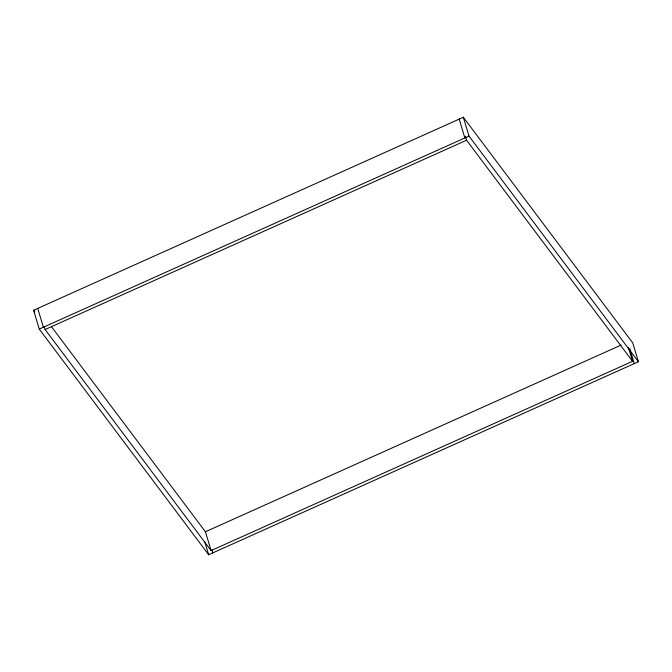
<?xml version="1.0" encoding="UTF-8"?>
<svg xmlns="http://www.w3.org/2000/svg" width="672" height="672" viewBox="0 0 672 672"><rect width="100%" height="100%" fill="white"/><g stroke="black" fill="none" stroke-linecap="round" stroke-linejoin="round"><path stroke-width="1.01" d="M33.6 310.254L463.336 117.256L632.747 342.913L638.4 361.746L208.664 554.744L39.253 329.087L33.6 310.254L34.86 311.934M39.253 329.087L468.989 136.088L638.4 361.746M45.1 329.524L466.57 140.23L632.554 361.309L211.084 550.603L45.1 329.524L44.209 326.55M51.391 326.6L205.43 531.77L621.163 345.055M629.807 348.726L634.267 363.602M628.387 347.432L632.554 361.309M463.336 117.256L468.989 136.088M465.377 136.265L466.57 140.23M459.203 119.112L464.856 137.945M211.907 549.914L212.797 552.888M205.43 531.77L211.084 550.603M204.8 541.859L208.664 554.744M37.733 308.398L43.386 327.239"/></g></svg>
